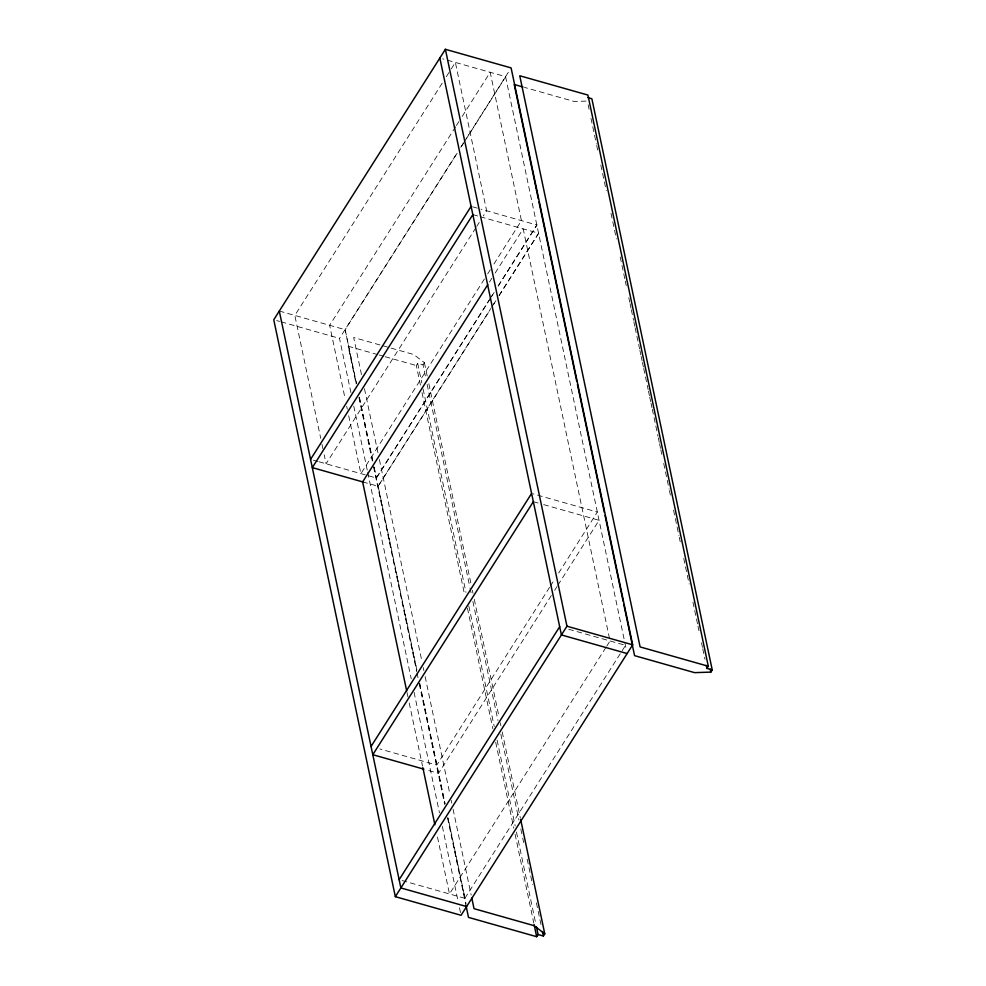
<?xml version="1.0" encoding="UTF-8"?>
<svg xmlns="http://www.w3.org/2000/svg" width="986" height="986" viewBox="0 0 986 986"><rect width="100%" height="100%" fill="white"/><g stroke="black" fill="none" stroke-linecap="round" stroke-linejoin="round"><path stroke-width="0.74" stroke-dasharray="4.93 3.7" d="M442.196 83.181L294.826 315.434L320.721 438.314M446.313 76.698L450.429 70.203M451.255 68.909L455.372 62.426L486.64 210.77L483.35 215.959M455.606 126.775L329.644 325.294L345.112 398.726M456.432 125.481L458.897 121.586M462.2 116.397L490.19 72.286L521.446 220.63L492.63 266.047M350.917 392.601L339.492 338.383L457.479 152.436M460.782 147.234L463.26 143.327M464.086 142.033L509.528 70.413M457.134 153.237L345.162 329.694L356.451 383.887M461.251 146.741L465.367 140.258M466.193 138.964L505.719 76.674L442.677 58.827M475.93 227.643L326.095 463.79L324.197 454.792M476.756 226.336L479.233 222.442M420.443 385.119L416.314 365.535L417.694 363.353L423.019 364.857L425.878 378.427M423.019 364.857L424.399 362.675L413.689 354.492L381.483 345.371M484.397 279.013L360.901 473.65L348.588 415.205M487.688 273.825L491.804 267.342M489.426 282.07L491.903 278.175M495.194 272.986L523.184 228.875L610.026 640.949L606.735 646.138M376.295 478L489.081 300.249M489.906 298.943L494.023 292.46M498.14 285.965L536.84 224.993M319.033 461.781L376.43 478.037L490.868 297.686M491.694 296.392L494.159 292.497M498.275 286.014L536.976 225.03L480.995 209.168M378.032 486.246L490.818 308.482M491.644 307.188L495.761 300.705M499.052 295.504L538.578 233.226M416.831 669.765L378.168 486.283L490.141 309.826M493.431 304.637L495.896 300.742M499.199 295.553L538.713 233.263L480.145 216.686M549.584 587.323L436.786 765.074L379.82 748.941M550.41 586.017L554.526 579.534M558.643 573.051L597.331 512.067L533.069 493.863M551.322 595.556L438.524 773.32L425.373 769.598M554.613 590.367L557.078 586.473M557.903 585.179L599.069 520.3L540.648 503.76M605.909 647.432L449.48 893.957L436.798 833.811M464.862 898.32L625.555 645.349L568.454 629.179M586.054 101.09L574.234 101.484L524.466 87.384M472.565 206.789L479.874 208.859M472.849 214.615L478.691 216.267M279.297 311.034L345.162 329.694L356.538 383.64M380.017 344.964L353.666 337.495L361.603 375.173M276.684 320.586L279.605 321.424M281.072 321.83L339.492 338.383M377.774 354.615L348.132 346.222L356.069 383.899M379.253 355.034L383.702 356.291M385.181 356.722L416.314 365.535M533.34 501.689L539.182 503.341M313.388 460.191L317.862 461.46M362.638 481.883L378.168 486.283M402.054 880.535L465.01 898.357L448.211 818.651M588.137 104.787L589.086 109.31M590.984 118.345L596.382 143.968M596.703 145.472L597.664 149.995M600.831 165.069L606.23 190.68M611 213.296L616.398 238.908M620.206 257.001L624.976 279.605M625.284 281.109L626.246 285.632M628.785 297.686L629.734 302.209M630.054 303.713L631.003 308.236M631.323 309.74L633.542 320.29M633.862 321.793L634.811 326.317M635.132 327.82L638.312 342.894M638.632 344.397L639.581 348.921M639.902 350.437L640.851 354.948M641.171 356.464L642.12 360.975M642.441 362.491L643.39 367.014M643.71 368.517L648.159 389.618M648.468 391.122L649.429 395.645M649.737 397.148L650.698 401.672M651.007 403.175L651.968 407.699M652.288 409.202L657.995 436.33M658.315 437.846L659.264 442.357M659.585 443.873L660.534 448.383M660.854 449.899L661.816 454.423M663.714 463.457L669.112 489.081M669.432 490.584L670.381 495.108M673.561 510.181L678.96 535.792M679.28 537.308L680.229 541.832M683.729 558.409L689.128 584.02M692.936 602.113L697.694 624.717M698.014 626.221L698.963 630.744M701.502 642.798L702.463 647.321M702.784 648.825L705.002 659.375M505.571 76.637L626.283 649.429M424.399 362.675L427.579 377.749M428.848 383.776L471.086 584.217M472.356 590.244L472.997 593.252M474.266 599.278L499.039 716.834M500.309 722.861L500.937 725.881M502.207 731.908L520.312 817.801M427.148 384.454L469.706 586.399M470.026 587.902L471.616 595.433M472.886 601.46L497.967 720.519M500.826 734.089L518.932 819.982M520.83 829.029L522.42 836.559M522.74 838.075L523.689 842.586M527.19 859.163L532.588 884.787M536.396 902.868L541.166 925.484M417.694 363.353L421.823 382.938M423.093 388.965L465.959 592.426M468.818 605.983L494.232 726.546M497.092 740.116L515.185 826.009M516.467 832.036L535.521 922.465M422.02 392.662L464.579 594.607M467.438 608.165L492.84 728.728M495.699 742.298L513.805 828.191M515.074 834.218L533.808 923.142M364.463 388.743L378.119 453.535M379.388 459.575L421.946 661.507M423.216 667.547L423.857 670.554M425.126 676.581L449.899 794.137M451.169 800.164L451.798 803.171M453.079 809.198L471.172 895.103M359.372 397.124L372.954 461.559M374.224 467.549L376.43 478.037M419.679 683.298L445.043 803.615M359.311 397.432L372.646 460.696M373.916 466.723L416.77 670.073M419.629 683.631L445.019 804.132M447.878 817.69L466.021 903.817M358.929 397.469L372.264 460.758M373.546 466.785L416.733 671.749M417.053 673.253L418.002 677.776M419.272 683.803L444.674 804.366M447.533 817.924L465.959 905.333M353.777 406.158L367.421 470.938M367.741 472.442L411.236 678.799M414.083 692.357L439.485 812.858M442.344 826.416L458.207 901.734M459.476 907.761L460.745 913.775M346.69 406.207L347.318 409.215M407.008 692.431L407.957 696.942M409.227 702.969L422.538 766.134M321.991 444.304L322.927 448.803"/><path stroke-width="1.48" d="M445.389 49.3L273.763 319.76L395.337 896.668L461.066 915.291L632.679 644.819L511.105 67.911L445.389 49.3L566.962 626.209L395.337 896.668M310.565 459.39L471.111 206.37M472.849 214.615L312.303 467.623L363.427 482.105M487.787 284.658L362.638 481.883L406.688 690.927M371.056 746.464L531.602 493.444M533.34 501.689L372.794 754.709L423.918 769.179M399.133 879.709L559.691 626.689M465.959 905.333L468.498 917.387L536.667 936.7L538.06 934.518L536.47 926.988M623.781 604.418L634.577 655.653L694.6 672.649L710.857 672.107L712.237 669.925L706.913 668.422L708.293 666.24L587.927 95.063L519.758 75.762L640.111 646.927L708.293 666.24M538.06 934.518L543.385 936.022L544.765 933.841L520.633 819.317M587.878 97.626L591.871 98.76L712.237 669.925M522.999 86.978L514.211 84.488L538.356 199.024M566.962 626.209L632.679 644.819M627.145 653.545L561.416 634.935L439.842 58.026M466.6 906.565L400.871 887.942L279.297 311.034M544.765 933.841L534.055 925.669L474.032 908.673L471.813 898.123M710.216 669.087L710.857 672.107M706.272 665.402L706.913 668.422M538.985 202.031L576.785 381.372M577.414 384.38L604.406 512.486M605.047 515.493L623.152 601.398M542.436 931.511L543.385 936.022M534.129 924.646L536.667 936.7M422.858 767.638L434.9 824.777"/></g></svg>
